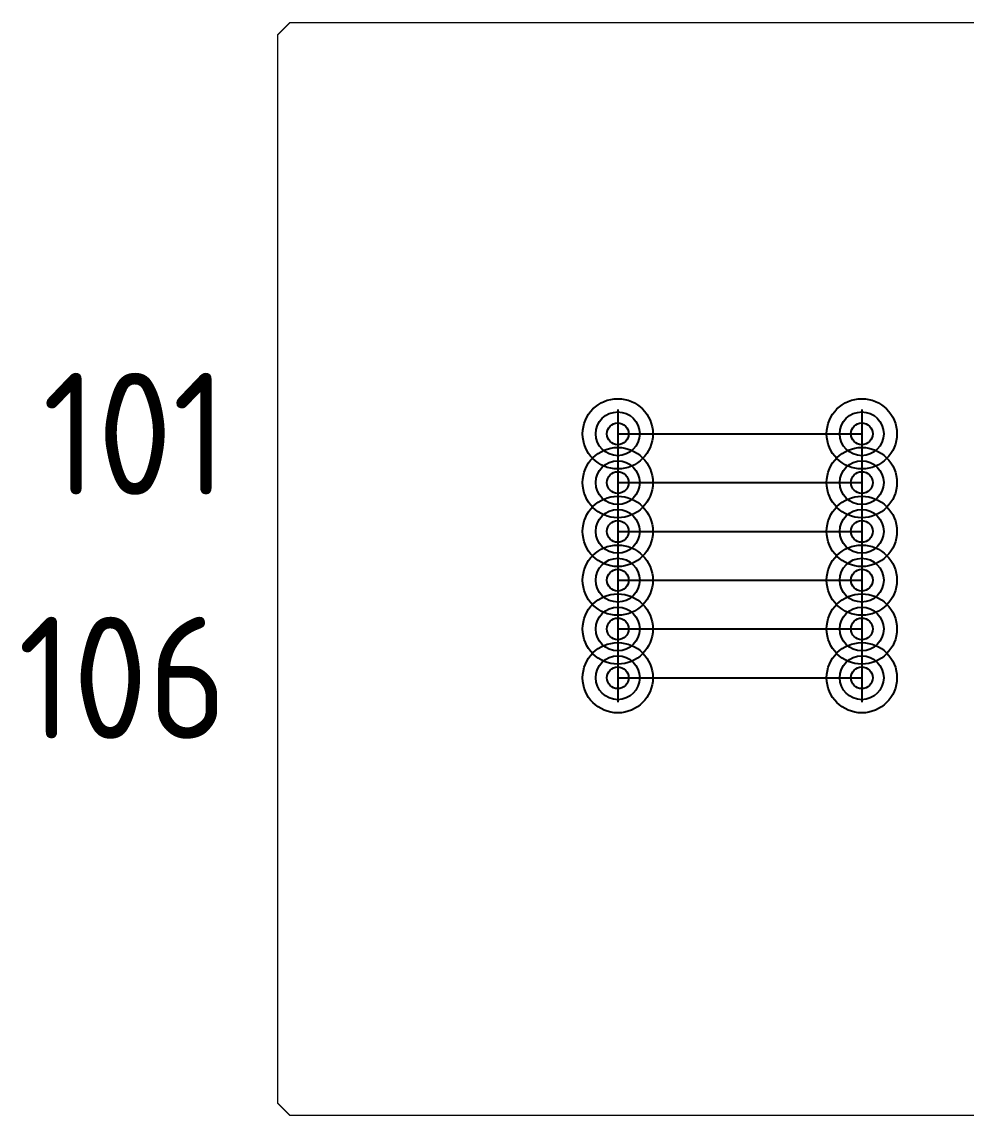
# Model space of a CAD drawing. Header units: inches. Extents: x -5.2 to 33.5, y 0 to 22.4.
# Drawn here: x -5.21 to 14.14, y 0.02 to 22.44 of the extents above; entities that cross this region are included whole.
import ezdxf
from ezdxf.enums import TextEntityAlignment as Align

# ---------------------------------------------------------------- set-up
doc = ezdxf.new("R2010")
doc.units = ezdxf.units.IN
doc.header["$MEASUREMENT"] = 0
for name, color, linetype in [('SYMS', 7, 'Continuous'), ('TITLE', 7, 'Continuous'), ('WIRES', 7, 'Continuous')]:
    doc.layers.add(name, color=color, linetype=linetype)
doc.styles.add('ITALIC', font='ITALIC')
doc.styles.add('SIMPLEX', font='SIMPLEX')
doc.styles.add('WD_IEC', font='ISOCP2.shx', dxfattribs={"width": 0.9, "height": 4})

# ---------------------------------------------------------------- blocks, each defined once
blk = doc.blocks.new('NO_NUM_acade_title')
at = {"layer": 'TITLE', "const_width": 0.0312}
blk.add_lwpolyline([(30.594, 0.281), (30.594, 22.177), (30.344, 22.427), (0.281, 22.427), (0.031, 22.177), (0.031, 0.281), (0.281, 0.031), (30.344, 0.031)], close=True, dxfattribs=at)
at = {"layer": 'TITLE', "color": 1, "style": 'ITALIC'}
for tag, height, p in [('TITLE#1', 0.125, (32.156, 3.406)), ('TITLE#2', 0.125, (32.156, 3.204)), ('TITLE#3', 0.125, (32.156, 3.001)), ('TITLE#4', 0.125, (32.156, 2.799)), ('DWG#', 0.2, (32.156, 0.826))]:
    blk.add_attdef(tag, text='', height=height, dxfattribs=at).set_placement(p, align=Align.CENTER)
at = {"layer": 'TITLE', "color": 1, "style": 'SIMPLEX'}
blk.add_attdef('CAD#', (30.826, 1.958), '', height=0.0938, rotation=90, dxfattribs=at)
at = {"layer": 'TITLE', "color": 1}
for tag, p, height, style in [('ENGINEER', (31.237, 1.958), 0.0938, 'ITALIC'), ('CHKDBY', (32.424, 1.958), 0.0938, 'ITALIC'), ('JOB#', (31.464, 1.644), 0.0938, 'SIMPLEX'), ('DRAWNBY', (32.494, 1.644), 0.0938, 'ITALIC'), ('SCALE', (31.353, 1.344), 0.0938, 'SIMPLEX'), ('DATE', (32.408, 1.344), 0.0938, 'SIMPLEX'), ('SHTS', (32.532, 0.25), 0.2, 'ITALIC')]:
    blk.add_attdef(tag, p, '', height=height, dxfattribs=dict(at, style=style))
at = {"layer": 'TITLE', "color": 1, "style": 'ITALIC'}
blk.add_attdef('SH#', text='', height=0.2, dxfattribs=at).set_placement((31.881, 0.25), align=Align.RIGHT)
at = {"layer": 'TITLE', "color": 7, "flags": 9}
blk.add_attdef('WD_TB', (31.219, 0.031), '', height=0.125, dxfattribs=at)
blk = doc.blocks.new('WD_MLRH')
at = {"style": 'WD_IEC'}
blk.add_attdef('RUNGFIRST', text='', height=2.5, dxfattribs=at).set_placement((-8, 0), align=Align.MIDDLE_RIGHT)
at = {"style": 'WD_IEC', "flags": 1}
for tag, p in [('RUNGHORV', (-8, -4.053)), ('RUNGINC', (-8, -5.2)), ('RUNGDIST', (-8, -6.4)), ('RUNGCNT', (-8, -7.6)), ('WIREMODE', (-8, -8.99)), ('WIREFMT', (-8, -10.286)), ('WIRE-START', (-8, -11.39)), ('WIRE-GSUF', (-8, -12.686)), ('PH3SPACE', (-8, -13.981))]:
    blk.add_attdef(tag, text='', height=0.8, dxfattribs=at).set_placement(p, align=Align.RIGHT)
blk = doc.blocks.new('WDDOT')
for radius in [0.72, 0.449, 0.223]:
    blk.add_circle((0, 0), radius)

msp = doc.modelspace()

# ---------------------------------------------------------------- linework, layer by layer
at = {"layer": 'WIRES'}
for p, q in [((7, 14.5), (7, 8.5)), ((12, 14.5), (12, 8.5)), ((7, 14), (12, 14)), ((7, 13), (12, 13)), ((7, 12), (12, 12)), ((7, 11), (12, 11)), ((7, 10), (12, 10)), ((7, 9), (12, 9))]:
    msp.add_line(p, q, dxfattribs=at)

# ---------------------------------------------------------------- block references
msp.add_blockref('NO_NUM_acade_title', (0, 0))
msp.add_blockref('WD_MLRH', (7, 14)).add_auto_attribs({'RUNGFIRST': '101'})
at = {"layer": 'SYMS'}
for p in [(7, 14), (12, 14), (7, 13), (12, 13), (7, 12), (12, 12), (7, 11), (12, 11), (7, 10), (12, 10), (7, 9), (12, 9)]:
    msp.add_blockref('WDDOT', p, dxfattribs=at)

# ---------------------------------------------------------------- texts
at = {"style": 'WD_IEC'}
msp.add_text('106', height=2.5, dxfattribs=at).set_placement((-1, 9), align=Align.MIDDLE_RIGHT)

doc.saveas('drawing.dxf')
